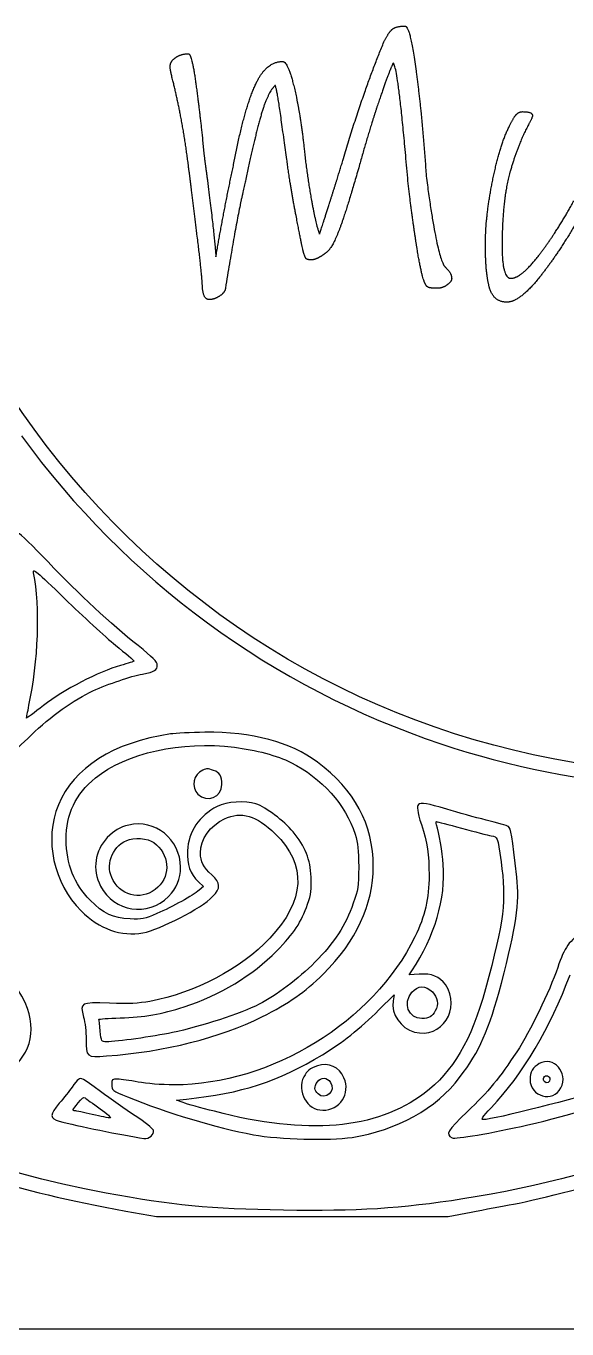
# Model space of a CAD drawing. Header units: centimetres. Extents: x 0 to 28, y 0 to 23.5.
# Drawn here: x 9.13 to 14.48, y 0 to 12.91 of the extents above; entities that cross this region are included whole.
import ezdxf

# ---------------------------------------------------------------- set-up
doc = ezdxf.new("R2010")
doc.units = ezdxf.units.CM
doc.header["$MEASUREMENT"] = 0
doc.layers.add('Crescent FINAL v2_Sketch1', color=7, linetype='Continuous')

msp = doc.modelspace()

# ---------------------------------------------------------------- linework, layer by layer
at = {"layer": 'Crescent FINAL v2_Sketch1'}
for p, q in [((10.876, 11.777), (10.888, 11.647)), ((11.71, 11.585), (11.686, 11.75)), ((11.183, 11.537), (11.218, 11.71)), ((10.836, 4.429), (10.885, 4.383)), ((10.885, 4.383), (10.841, 4.346)), ((12.921, 3.507), (12.949, 3.548)), ((13.021, 3.514), (12.921, 3.507)), ((12.621, 3.16), (12.772, 3.309)), ((12.772, 3.309), (12.762, 3.25)), ((10.616, 2.266), (10.715, 2.277)), ((10.682, 2.243), (10.616, 2.266)), ((10.116, 1.168), (10.419, 1.114)), ((10.419, 1.114), (11.863, 1.114)), ((11.863, 1.114), (13.306, 1.114)), ((13.306, 1.114), (13.536, 1.158)), ((0, 0), (28, 0))]:
    msp.add_line(p, q, dxfattribs=at)
for points, degree in [([(12.748, 12.87), (12.785, 12.907), (12.88, 12.907)], 2), ([(12.88, 12.907), (12.931, 12.907), (12.99, 12.459)], 2), ([(12.671, 12.75), (12.711, 12.832), (12.748, 12.87)], 2), ([(12.264, 11.574), (12.456, 12.23), (12.671, 12.75)], 2), ([(10.553, 12.5), (10.553, 12.559), (10.61, 12.596)], 2), ([(10.61, 12.596), (10.667, 12.633), (10.734, 12.633)], 2), ([(10.734, 12.633), (10.765, 12.633), (10.801, 12.39)], 2), ([(11.406, 12.341), (11.508, 12.556), (11.669, 12.556)], 2), ([(11.669, 12.556), (11.72, 12.556), (11.784, 12.291)], 2), ([(12.762, 12.541), (12.719, 12.447), (12.629, 12.185)], 2), ([(12.909, 11.366), (12.813, 12.518), (12.762, 12.541)], 2), ([(10.581, 12.366), (10.553, 12.484), (10.553, 12.5)], 2), ([(12.99, 12.459), (13.05, 12.011), (13.09, 11.421)], 2), ([(10.731, 11.556), (10.675, 11.993), (10.581, 12.366)], 2), ([(10.801, 12.39), (10.836, 12.146), (10.876, 11.777)], 2), ([(11.218, 11.71), (11.304, 12.127), (11.406, 12.341)], 2), ([(11.595, 12.32), (11.52, 12.253), (11.454, 12.023)], 2), ([(11.686, 11.75), (11.619, 12.261), (11.595, 12.32)], 2), ([(11.784, 12.291), (11.847, 12.025), (11.883, 11.672)], 2), ([(12.629, 12.185), (12.539, 11.924), (12.421, 11.503)], 2), ([(11.454, 12.023), (11.387, 11.793), (11.301, 11.372)], 2), ([(13.915, 11.918), (13.954, 12), (13.981, 12.03)], 2), ([(13.981, 12.03), (14.009, 12.059), (14.044, 12.059)], 2), ([(14.044, 12.059), (14.142, 12.059), (14.142, 12.02)], 2), ([(14.142, 12.02), (14.142, 12), (14.103, 11.93)], 2), ([(13.748, 11.379), (13.82, 11.733), (13.915, 11.918)], 2), ([(14.103, 11.93), (13.997, 11.733), (13.919, 11.458)], 2), ([(10.888, 11.647), (10.904, 11.517), (10.924, 11.376)], 2), ([(11.883, 11.672), (11.91, 11.42), (11.954, 11.18)], 2), ([(10.82, 10.845), (10.771, 11.25), (10.731, 11.556)], 2), ([(11.007, 10.621), (11.085, 11.077), (11.183, 11.537)], 2), ([(11.801, 11.029), (11.741, 11.337), (11.71, 11.585)], 2), ([(12.129, 11.141), (12.201, 11.369), (12.264, 11.574)], 2), ([(12.421, 11.503), (12.292, 11.051), (12.225, 10.88)], 2), ([(10.924, 11.376), (10.999, 10.774), (11.007, 10.621)], 2), ([(11.301, 11.372), (11.219, 11.046), (11.102, 10.311)], 2), ([(13, 10.698), (12.953, 10.989), (12.909, 11.366)], 2), ([(13.09, 11.421), (13.197, 10.588), (13.283, 10.514)], 2), ([(13.676, 10.746), (13.676, 11.025), (13.748, 11.379)], 2), ([(13.919, 11.458), (13.841, 11.182), (13.841, 10.719)], 2), ([(11.954, 11.18), (11.997, 10.941), (12.033, 10.846)], 2), ([(12.033, 10.846), (12.056, 10.913), (12.129, 11.141)], 2), ([(14.205, 10.635), (14.38, 10.861), (14.552, 11.175)], 2), ([(11.876, 10.661), (11.86, 10.72), (11.801, 11.029)], 2), ([(14.607, 11.014), (14.411, 10.668), (14.213, 10.42)], 2), ([(10.874, 10.318), (10.87, 10.44), (10.82, 10.845)], 2), ([(12.225, 10.88), (12.159, 10.709), (12.108, 10.67)], 2), ([(13.718, 10.31), (13.676, 10.447), (13.676, 10.746)], 2), ([(13.841, 10.719), (13.842, 10.408), (13.928, 10.408)], 2), ([(11.903, 10.601), (11.892, 10.61), (11.876, 10.661)], 2), ([(11.955, 10.591), (11.915, 10.591), (11.903, 10.601)], 2), ([(12.031, 10.616), (11.986, 10.591), (11.955, 10.591)], 2), ([(12.108, 10.67), (12.076, 10.642), (12.031, 10.616)], 2), ([(13.083, 10.348), (13.047, 10.407), (13, 10.698)], 2), ([(13.928, 10.408), (14.03, 10.408), (14.205, 10.635)], 2), ([(12.798, 6.104), (10.805, 6.906), (9.171, 8.499), (8.298, 10.489)], 3), ([(13.283, 10.514), (13.342, 10.463), (13.342, 10.404)], 2), ([(13.122, 10.315), (13.095, 10.321), (13.083, 10.348)], 2), ([(13.297, 10.343), (13.252, 10.309), (13.197, 10.309)], 2), ([(13.342, 10.404), (13.342, 10.376), (13.297, 10.343)], 2), ([(14.213, 10.42), (14.015, 10.172), (13.889, 10.172)], 2), ([(10.945, 10.197), (10.882, 10.196), (10.874, 10.318)], 2), ([(11.043, 10.232), (10.988, 10.197), (10.945, 10.197)], 2), ([(11.102, 10.311), (11.098, 10.267), (11.043, 10.232)], 2), ([(13.197, 10.309), (13.15, 10.309), (13.122, 10.315)], 2), ([(13.889, 10.172), (13.759, 10.172), (13.718, 10.31)], 2), ([(9.082, 8.847), (10.119, 7.421), (11.572, 6.352), (13.233, 5.797)], 3), ([(9.345, 7.599), (9.196, 7.754), (9.064, 7.881), (9.054, 7.881)], 3), ([(9.156, 6.178), (9.25, 6.614), (9.268, 7.152), (9.202, 7.492)], 3), ([(9.202, 7.492), (9.194, 7.538), (9.23, 7.507), (9.512, 7.233)], 3), ([(10.236, 6.77), (9.963, 6.988), (9.66, 7.27), (9.345, 7.599)], 3), ([(9.512, 7.233), (9.688, 7.062), (9.912, 6.855), (10.012, 6.773)], 3), ([(10.012, 6.773), (10.114, 6.693), (10.196, 6.623), (10.196, 6.618)], 3), ([(10.427, 6.578), (10.427, 6.606), (10.38, 6.654), (10.236, 6.77)], 3), ([(10.196, 6.618), (10.198, 6.613), (10.137, 6.593), (10.062, 6.572)], 3), ([(10.062, 6.572), (9.85, 6.513), (9.496, 6.331), (9.301, 6.176)], 3), ([(9.789, 6.321), (9.945, 6.391), (10.163, 6.465), (10.281, 6.488)], 3), ([(10.281, 6.488), (10.403, 6.511), (10.427, 6.526), (10.427, 6.578)], 3), ([(9.181, 5.884), (9.363, 6.063), (9.609, 6.239), (9.789, 6.321)], 3), ([(9.132, 6.052), (9.132, 6.055), (9.143, 6.112), (9.156, 6.178)], 3), ([(9.301, 6.176), (9.207, 6.104), (9.132, 6.047), (9.132, 6.052)], 3), ([(19.056, 6.098), (17.063, 5.29), (14.814, 5.292), (12.798, 6.104)], 3), ([(8.982, 5.715), (8.997, 5.715), (9.086, 5.791), (9.181, 5.884)], 3), ([(10.557, 5.894), (9.996, 5.812), (9.594, 5.558), (9.447, 5.192)], 3), ([(10.898, 5.911), (10.76, 5.909), (10.608, 5.902), (10.557, 5.894)], 3), ([(12.014, 5.614), (11.743, 5.815), (11.369, 5.914), (10.898, 5.911)], 3), ([(9.814, 5.458), (10.117, 5.706), (10.665, 5.827), (11.19, 5.763)], 3), ([(11.19, 5.763), (11.4, 5.737), (11.617, 5.679), (11.75, 5.612)], 3), ([(13.233, 5.797), (14.607, 5.336), (16.118, 5.233), (17.53, 5.504)], 3), ([(11.75, 5.612), (12.055, 5.458), (12.293, 5.192), (12.385, 4.903)], 3), ([(12.565, 4.583), (12.567, 4.994), (12.378, 5.346), (12.014, 5.614)], 3), ([(9.525, 4.848), (9.525, 5.102), (9.617, 5.299), (9.814, 5.458)], 3), ([(10.877, 5.535), (10.785, 5.499), (10.759, 5.366), (10.829, 5.297)], 3), ([(10.984, 5.533), (10.923, 5.555), (10.923, 5.555), (10.877, 5.535)], 3), ([(11.067, 5.395), (11.067, 5.476), (11.046, 5.512), (10.984, 5.533)], 3), ([(10.829, 5.297), (10.918, 5.208), (11.067, 5.271), (11.067, 5.395)], 3), ([(9.447, 5.192), (9.305, 4.846), (9.399, 4.415), (9.673, 4.141)], 3), ([(11.021, 5.176), (10.839, 5.082), (10.736, 4.93), (10.726, 4.736)], 3), ([(11.404, 5.202), (11.299, 5.236), (11.116, 5.225), (11.021, 5.176)], 3), ([(11.771, 4.925), (11.681, 5.035), (11.505, 5.166), (11.404, 5.202)], 3), ([(13.014, 5.195), (12.995, 5.177), (13.001, 5.126), (13.042, 4.997)], 3), ([(13.293, 5.149), (13.105, 5.205), (13.036, 5.218), (13.014, 5.195)], 3), ([(10.854, 4.715), (10.854, 4.849), (10.951, 4.989), (11.092, 5.053)], 3), ([(11.092, 5.053), (11.261, 5.131), (11.405, 5.089), (11.595, 4.905)], 3), ([(13.684, 5.041), (13.575, 5.067), (13.4, 5.117), (13.293, 5.149)], 3), ([(13.905, 4.977), (13.892, 4.985), (13.794, 5.013), (13.684, 5.041)], 3), ([(10.144, 4.992), (10.055, 4.971), (10.001, 4.939), (9.932, 4.867)], 3), ([(10.657, 4.575), (10.657, 4.848), (10.401, 5.056), (10.144, 4.992)], 3), ([(11.595, 4.905), (11.91, 4.6), (11.891, 4.241), (11.54, 3.87)], 3), ([(11.95, 4.477), (11.943, 4.651), (11.891, 4.779), (11.771, 4.925)], 3), ([(13.042, 4.997), (13.101, 4.815), (13.118, 4.7), (13.118, 4.495)], 3), ([(13.192, 4.995), (13.185, 5.013), (13.187, 5.026), (13.192, 5.026)], 3), ([(13.192, 5.026), (13.198, 5.026), (13.308, 4.997), (13.439, 4.961)], 3), ([(13.259, 4.6), (13.249, 4.725), (13.216, 4.915), (13.192, 4.995)], 3), ([(13.439, 4.961), (13.569, 4.926), (13.702, 4.892), (13.733, 4.885)], 3), ([(13.987, 4.474), (13.94, 4.885), (13.926, 4.964), (13.905, 4.977)], 3), ([(9.763, 4.247), (9.601, 4.411), (9.525, 4.602), (9.525, 4.848)], 3), ([(9.932, 4.867), (9.807, 4.738), (9.781, 4.552), (9.865, 4.388)], 3), ([(9.989, 4.444), (9.909, 4.587), (9.97, 4.769), (10.124, 4.839)], 3), ([(10.124, 4.839), (10.191, 4.872), (10.336, 4.861), (10.391, 4.818)], 3), ([(10.391, 4.818), (10.546, 4.705), (10.565, 4.5), (10.432, 4.375)], 3), ([(12.385, 4.903), (12.414, 4.808), (12.421, 4.751), (12.421, 4.575)], 3), ([(13.733, 4.885), (13.799, 4.874), (13.795, 4.884), (13.831, 4.628)], 3), ([(9.919, 1.345), (7.632, 1.773), (5.582, 2.93), (4.025, 4.665)], 3), ([(10.726, 4.736), (10.718, 4.602), (10.751, 4.51), (10.836, 4.429)], 3), ([(10.967, 4.498), (10.884, 4.574), (10.854, 4.629), (10.854, 4.715)], 3), ([(10.539, 4.285), (10.619, 4.365), (10.657, 4.459), (10.657, 4.575)], 3), ([(12.07, 3.516), (12.398, 3.84), (12.565, 4.203), (12.565, 4.583)], 3), ([(12.421, 4.575), (12.419, 4.378), (12.416, 4.351), (12.368, 4.218)], 3), ([(12.949, 3.548), (13.174, 3.888), (13.285, 4.267), (13.259, 4.6)], 3), ([(13.831, 4.628), (13.885, 4.241), (13.863, 4.05), (13.676, 3.368)], 3), ([(10.432, 4.375), (10.293, 4.244), (10.085, 4.277), (9.989, 4.444)], 3), ([(10.975, 4.283), (11.057, 4.367), (11.054, 4.419), (10.967, 4.498)], 3), ([(11.915, 4.208), (11.951, 4.311), (11.956, 4.349), (11.95, 4.477)], 3), ([(13.118, 4.495), (13.118, 4.265), (13.077, 4.086), (12.978, 3.886)], 3), ([(13.835, 3.427), (13.982, 3.985), (14.017, 4.221), (13.987, 4.474)], 3), ([(9.865, 4.388), (9.998, 4.131), (10.332, 4.078), (10.539, 4.285)], 3), ([(10.285, 3.924), (10.457, 3.957), (10.862, 4.167), (10.975, 4.283)], 3), ([(10.841, 4.346), (10.779, 4.293), (10.578, 4.183), (10.423, 4.114)], 3), ([(9.673, 4.141), (9.848, 3.963), (10.073, 3.885), (10.285, 3.924)], 3), ([(10.157, 4.062), (9.988, 4.068), (9.894, 4.113), (9.763, 4.247)], 3), ([(11.609, 3.745), (11.781, 3.919), (11.853, 4.029), (11.915, 4.208)], 3), ([(12.368, 4.218), (12.289, 3.993), (12.183, 3.831), (11.986, 3.632)], 3), ([(9.141, 3.176), (9.03, 3.491), (8.638, 3.847), (8.2, 4.032)], 3), ([(10.423, 4.114), (10.298, 4.06), (10.278, 4.055), (10.157, 4.062)], 3), ([(12.978, 3.886), (12.567, 3.04), (11.554, 2.418), (10.592, 2.418)], 3), ([(14.668, 3.963), (14.497, 3.835), (14.461, 3.785), (14.392, 3.58)], 3), ([(11.54, 3.87), (11.251, 3.565), (10.801, 3.329), (10.354, 3.245)], 3), ([(10.693, 3.191), (11.049, 3.307), (11.369, 3.502), (11.609, 3.745)], 3), ([(11.986, 3.632), (11.828, 3.471), (11.6, 3.301), (11.436, 3.217)], 3), ([(11.461, 3.091), (11.738, 3.23), (11.884, 3.332), (12.07, 3.516)], 3), ([(13.28, 3.411), (13.224, 3.489), (13.142, 3.524), (13.021, 3.514)], 3), ([(13.735, 2.193), (14.043, 2.517), (14.323, 2.991), (14.514, 3.507)], 3), ([(14.392, 3.58), (14.31, 3.342), (14.118, 2.946), (13.987, 2.746)], 3), ([(12.947, 3.335), (13.005, 3.404), (13.085, 3.406), (13.152, 3.338)], 3), ([(12.973, 2.941), (13.242, 2.869), (13.441, 3.174), (13.28, 3.411)], 3), ([(13.676, 3.368), (13.534, 2.854), (13.356, 2.549), (13.07, 2.333)], 3), ([(13.421, 2.49), (13.621, 2.756), (13.708, 2.951), (13.835, 3.427)], 3), ([(9.955, 3.227), (9.661, 3.235), (9.66, 3.235), (9.697, 3.089)], 3), ([(10.354, 3.245), (10.24, 3.224), (10.147, 3.22), (9.955, 3.227)], 3), ([(12.762, 3.25), (12.74, 3.119), (12.837, 2.979), (12.973, 2.941)], 3), ([(13.047, 3.074), (12.914, 3.074), (12.855, 3.227), (12.947, 3.335)], 3), ([(13.152, 3.338), (13.203, 3.286), (13.215, 3.215), (13.18, 3.151)], 3), ([(8.858, 2.495), (9.138, 2.643), (9.241, 2.892), (9.141, 3.176)], 3), ([(10.058, 3.081), (10.298, 3.087), (10.468, 3.117), (10.693, 3.191)], 3), ([(11.436, 3.217), (11.251, 3.123), (10.857, 2.996), (10.577, 2.936)], 3), ([(12.063, 2.717), (12.247, 2.827), (12.439, 2.979), (12.621, 3.16)], 3), ([(13.18, 3.151), (13.151, 3.096), (13.116, 3.076), (13.047, 3.074)], 3), ([(9.697, 3.089), (9.711, 3.04), (9.722, 2.94), (9.722, 2.868)], 3), ([(9.848, 3.066), (9.847, 3.071), (9.942, 3.078), (10.058, 3.081)], 3), ([(9.862, 2.951), (9.857, 3.01), (9.85, 3.061), (9.848, 3.066)], 3), ([(9.924, 2.704), (10.501, 2.746), (11.051, 2.886), (11.461, 3.091)], 3), ([(9.722, 2.868), (9.722, 2.694), (9.727, 2.689), (9.924, 2.704)], 3), ([(9.926, 2.845), (9.873, 2.845), (9.873, 2.845), (9.862, 2.951)], 3), ([(10.577, 2.936), (10.383, 2.895), (10.024, 2.845), (9.926, 2.845)], 3), ([(17.662, 2.922), (16.418, 2.088), (14.95, 1.518), (13.454, 1.288)], 3), ([(10.715, 2.277), (11.261, 2.333), (11.62, 2.451), (12.063, 2.717)], 3), ([(13.987, 2.746), (13.817, 2.487), (13.707, 2.354), (13.497, 2.152)], 3), ([(12.012, 2.607), (11.938, 2.581), (11.909, 2.556), (11.878, 2.499)], 3), ([(12.275, 2.489), (12.23, 2.594), (12.12, 2.643), (12.012, 2.607)], 3), ([(14.209, 2.628), (14.148, 2.595), (14.118, 2.543), (14.118, 2.471)], 3), ([(14.424, 2.387), (14.501, 2.54), (14.351, 2.707), (14.209, 2.628)], 3), ([(9.645, 2.471), (9.635, 2.464), (9.606, 2.43), (9.583, 2.394)], 3), ([(9.865, 2.351), (9.678, 2.49), (9.676, 2.49), (9.645, 2.471)], 3), ([(10.034, 2.474), (9.98, 2.476), (9.976, 2.472), (9.976, 2.42)], 3), ([(10.237, 2.446), (10.157, 2.461), (10.065, 2.474), (10.034, 2.474)], 3), ([(11.878, 2.499), (11.804, 2.354), (11.91, 2.167), (12.065, 2.167)], 3), ([(12.012, 2.448), (12.047, 2.497), (12.109, 2.495), (12.143, 2.443)], 3), ([(12.065, 2.167), (12.237, 2.167), (12.343, 2.33), (12.275, 2.489)], 3), ([(12.355, 1.898), (12.798, 1.967), (13.192, 2.185), (13.421, 2.49)], 3), ([(14.118, 2.471), (14.118, 2.3), (14.346, 2.238), (14.424, 2.387)], 3), ([(14.263, 2.448), (14.238, 2.472), (14.259, 2.518), (14.291, 2.507)], 3), ([(14.315, 2.476), (14.315, 2.444), (14.282, 2.428), (14.263, 2.448)], 3), ([(14.291, 2.507), (14.304, 2.502), (14.315, 2.487), (14.315, 2.476)], 3), ([(9.583, 2.394), (9.558, 2.359), (9.501, 2.287), (9.456, 2.236)], 3), ([(10.209, 2.11), (10.117, 2.169), (9.962, 2.279), (9.865, 2.351)], 3), ([(9.976, 2.42), (9.976, 2.364), (9.978, 2.362), (10.132, 2.3)], 3), ([(10.592, 2.418), (10.465, 2.418), (10.324, 2.43), (10.237, 2.446)], 3), ([(13.07, 2.333), (12.594, 1.974), (11.91, 1.915), (10.993, 2.156)], 3), ([(12.019, 2.328), (11.979, 2.364), (11.978, 2.398), (12.012, 2.448)], 3), ([(12.143, 2.443), (12.199, 2.357), (12.093, 2.261), (12.019, 2.328)], 3), ([(14.896, 2.389), (14.596, 2.287), (13.758, 2.074), (13.656, 2.074)], 3), ([(14.097, 2.021), (14.486, 2.111), (15.142, 2.31), (15.198, 2.356)], 3), ([(9.456, 2.236), (9.36, 2.124), (9.36, 2.083), (9.456, 2.059)], 3), ([(9.612, 2.161), (9.583, 2.162), (9.584, 2.167), (9.642, 2.239)], 3), ([(9.642, 2.239), (9.676, 2.284), (9.699, 2.3), (9.712, 2.289)], 3), ([(9.712, 2.289), (9.722, 2.28), (9.788, 2.233), (9.86, 2.182)], 3), ([(10.132, 2.3), (10.524, 2.139), (11.01, 1.993), (11.379, 1.924)], 3), ([(10.993, 2.156), (10.859, 2.19), (10.718, 2.229), (10.682, 2.243)], 3), ([(9.783, 2.124), (9.701, 2.144), (9.622, 2.161), (9.612, 2.161)], 3), ([(9.962, 2.09), (9.947, 2.09), (9.866, 2.106), (9.783, 2.124)], 3), ([(9.86, 2.182), (9.93, 2.131), (9.976, 2.09), (9.962, 2.09)], 3), ([(10.388, 1.969), (10.383, 1.985), (10.303, 2.049), (10.209, 2.11)], 3), ([(13.497, 2.152), (13.297, 1.959), (13.28, 1.929), (13.346, 1.893)], 3), ([(13.656, 2.074), (13.63, 2.074), (13.644, 2.098), (13.735, 2.193)], 3), ([(9.456, 2.059), (9.63, 2.011), (10.075, 1.921), (10.293, 1.887)], 3), ([(10.293, 1.887), (10.345, 1.878), (10.401, 1.928), (10.388, 1.969)], 3), ([(13.346, 1.893), (13.377, 1.878), (13.735, 1.939), (14.097, 2.021)], 3), ([(11.379, 1.924), (11.64, 1.877), (12.127, 1.864), (12.355, 1.898)], 3), ([(8.648, 1.522), (9.11, 1.375), (9.558, 1.268), (10.116, 1.168)], 3), ([(13.954, 1.237), (14.232, 1.288), (14.791, 1.434), (15.119, 1.54)], 3), ([(11.676, 1.176), (10.959, 1.188), (10.564, 1.226), (9.919, 1.345)], 3), ([(13.454, 1.288), (12.832, 1.191), (12.407, 1.165), (11.676, 1.176)], 3), ([(13.536, 1.158), (13.662, 1.183), (13.851, 1.217), (13.954, 1.237)], 3)]:
    msp.add_open_spline(points, degree=degree, dxfattribs=at)

doc.saveas('drawing.dxf')
